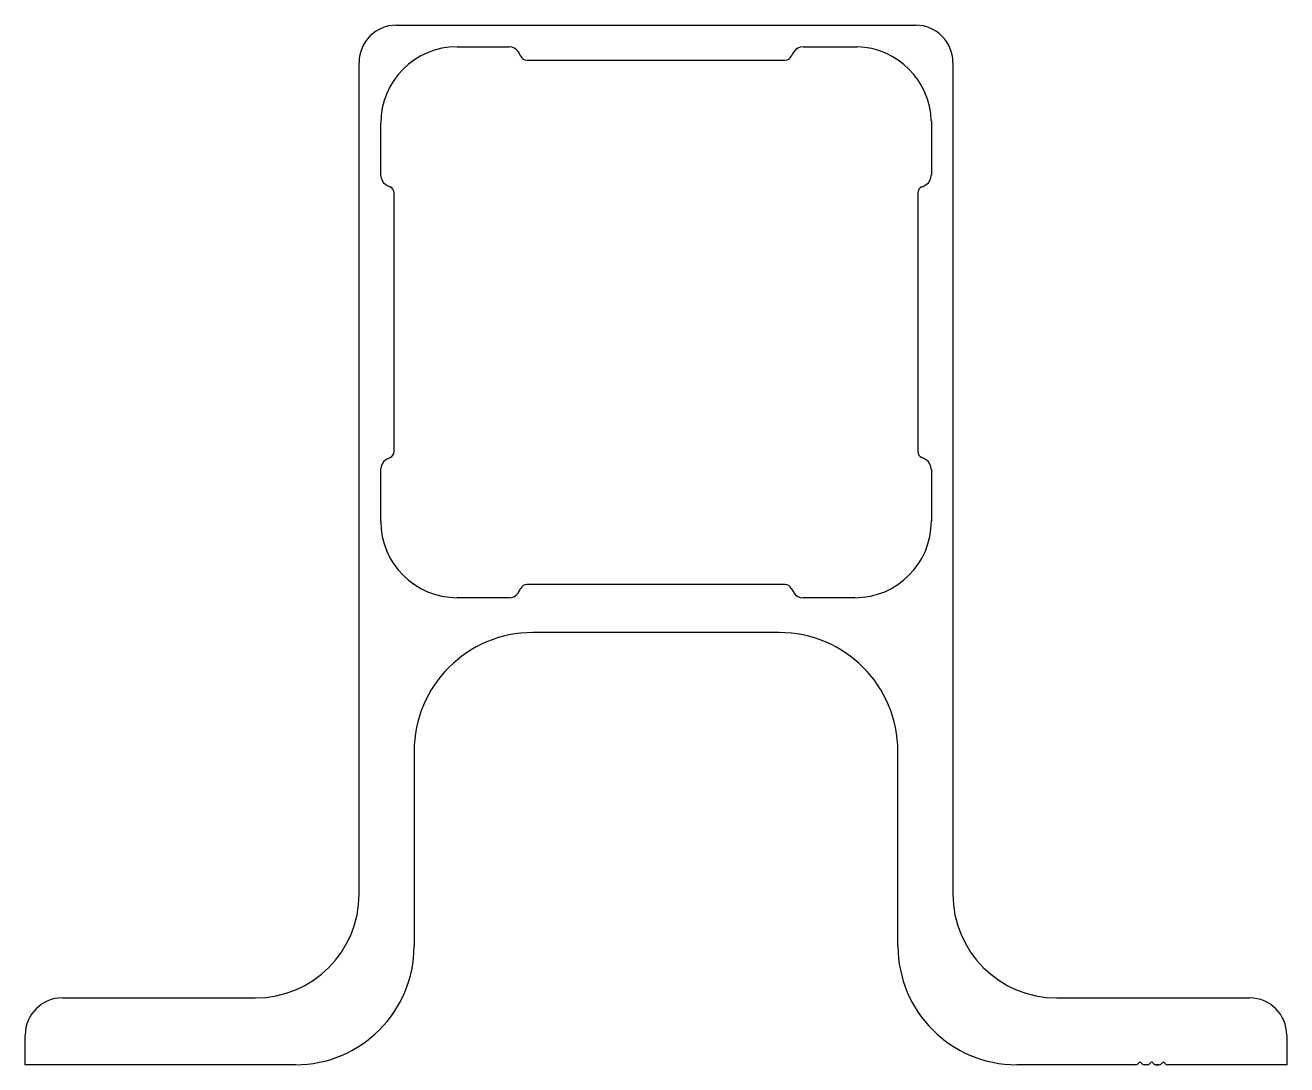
# Model space of a CAD drawing. Header units: inches. Extents: x -53 to 55, y 0 to 89.
import ezdxf

# ---------------------------------------------------------------- set-up
doc = ezdxf.new("R2010")
doc.units = ezdxf.units.IN
doc.header["$MEASUREMENT"] = 0
doc.layers.add('1', color=7, linetype='Continuous')
doc.layers.add('FASCIA BRACKET', color=6, linetype='Continuous')

msp = doc.modelspace()

# ---------------------------------------------------------------- linework, layer by layer
at = {"layer": '1', "color": 7, "linetype": 'Continuous'}
for p, q in [((-21.34, 89.25), (23.11, 89.25)), ((-24.51, 14.95), (-24.51, 86.07)), ((26.29, 86.07), (26.29, 14.95)), ((11.43, 37.31), (-9.65, 37.31)), ((-9.65, 37.31), (-9.65, 37.31)), ((-19.81, 27.15), (-19.81, 10.51)), ((21.59, 23.66), (21.59, 27.15)), ((21.59, 13.99), (21.59, 23.66)), ((21.59, 10.51), (21.59, 13.99)), ((-49.91, 6.06), (-33.4, 6.06)), ((35.18, 6.06), (51.69, 6.06)), ((-53.09, 0.35), (-53.09, 2.89)), ((54.86, 2.89), (54.86, 0.35)), ((-29.97, 0.35), (-53.09, 0.35)), ((41.95, 0.35), (31.75, 0.35)), ((41.95, 0.35), (41.95, 0.35)), ((42.3, 0.59), (42.13, 0.42)), ((42.48, 0.42), (42.31, 0.59)), ((42.95, 0.35), (42.66, 0.35)), ((43.3, 0.59), (43.13, 0.42)), ((43.48, 0.42), (43.31, 0.59)), ((43.95, 0.35), (43.66, 0.35)), ((43.66, 0.35), (43.95, 0.35)), ((43.95, 0.35), (43.66, 0.35)), ((43.66, 0.35), (43.95, 0.35)), ((43.95, 0.35), (43.66, 0.35)), ((44.3, 0.59), (44.13, 0.42)), ((44.48, 0.42), (44.31, 0.59)), ((54.86, 0.35), (44.66, 0.35)), ((44.66, 0.35), (44.66, 0.35)), ((44.66, 0.35), (44.66, 0.35)), ((44.66, 0.35), (44.66, 0.35))]:
    msp.add_line(p, q, dxfattribs=at)
for centre, radius, start, end in [((-21.34, 86.07), 3.18, 90, 180), ((23.11, 86.07), 3.18, 0, 90), ((-9.65, 27.15), 10.16, 90, 180), ((11.43, 27.15), 10.16, 360, 90), ((-33.4, 14.95), 8.89, 270, 0), ((35.18, 14.95), 8.89, 180, 270), ((-29.97, 10.51), 10.16, 270, 360), ((31.75, 10.51), 10.16, 180, 270), ((-49.91, 2.89), 3.18, 90, 180), ((51.69, 2.89), 3.17, 360, 90), ((41.95, 0.6), 0.25, 270, 315), ((42.31, 0.59), 0.008, 45, 135), ((42.66, 0.6), 0.25, 225, 270), ((42.95, 0.6), 0.25, 270, 315), ((43.31, 0.59), 0.008, 45, 135), ((43.66, 0.6), 0.25, 225, 270), ((43.95, 0.6), 0.25, 270, 315), ((44.31, 0.59), 0.008, 45, 135), ((44.66, 0.6), 0.25, 225, 270)]:
    msp.add_arc(centre, radius, start, end, dxfattribs=at)
at = {"layer": 'FASCIA BRACKET', "color": 7}
for p, q in [((-16.13, 87.41), (-11.69, 87.41)), ((13.47, 87.41), (18.11, 87.41)), ((-10.17, 86.27), (11.94, 86.27)), ((24.45, 81.07), (24.45, 76.43)), ((-22.67, 76.43), (-22.67, 80.87)), ((-21.53, 52.79), (-21.53, 74.91)), ((23.3, 74.91), (23.3, 52.79)), ((-22.67, 46.83), (-22.67, 51.27)), ((24.45, 51.27), (24.45, 46.83)), ((11.94, 41.43), (-10.17, 41.43)), ((-11.69, 40.29), (-16.13, 40.29)), ((17.91, 40.29), (13.47, 40.29))]:
    msp.add_line(p, q, dxfattribs=at)
for centre, radius, start, end in [((-16.13, 80.87), 6.54, 90, 180), ((-11.69, 86.45), 0.954, 32.8783, 90), ((-13.18, 85.49), 2.73, 24.06, 32.8783), ((-10.17, 86.84), 0.57, 204.06, 270), ((11.94, 86.84), 0.57, 270, 335.94), ((14.96, 85.49), 2.73, 147.1217, 155.94), ((13.47, 86.45), 0.954, 90, 147.1217), ((17.91, 80.87), 6.54, 1.7425, 88.2575), ((-21.72, 76.43), 0.954, 180, 237.1217), ((-20.75, 77.92), 2.73, 237.1217, 245.94), ((22.53, 77.92), 2.73, 294.06, 302.8783), ((23.49, 76.43), 0.954, 302.8783, 0), ((-22.1, 74.91), 0.57, 0, 65.94), ((23.87, 74.91), 0.57, 114.06, 180), ((-21.72, 51.27), 0.954, 122.8783, 180), ((-20.75, 49.78), 2.73, 114.06, 122.8783), ((-22.1, 52.79), 0.57, 294.06, 360), ((23.87, 52.79), 0.57, 180, 245.94), ((22.53, 49.78), 2.73, 57.1217, 65.94), ((23.49, 51.27), 0.954, 0, 57.1217), ((-16.13, 46.83), 6.54, 180, 270), ((17.91, 46.83), 6.54, 270, 360), ((-13.18, 42.21), 2.73, 327.1217, 335.94), ((-10.17, 40.86), 0.57, 90, 155.94), ((11.94, 40.86), 0.57, 24.06, 90), ((14.96, 42.21), 2.73, 204.06, 212.8783), ((-11.69, 41.24), 0.954, 270, 327.1217), ((13.47, 41.24), 0.954, 212.8783, 270)]:
    msp.add_arc(centre, radius, start, end, dxfattribs=at)

doc.saveas('drawing.dxf')
